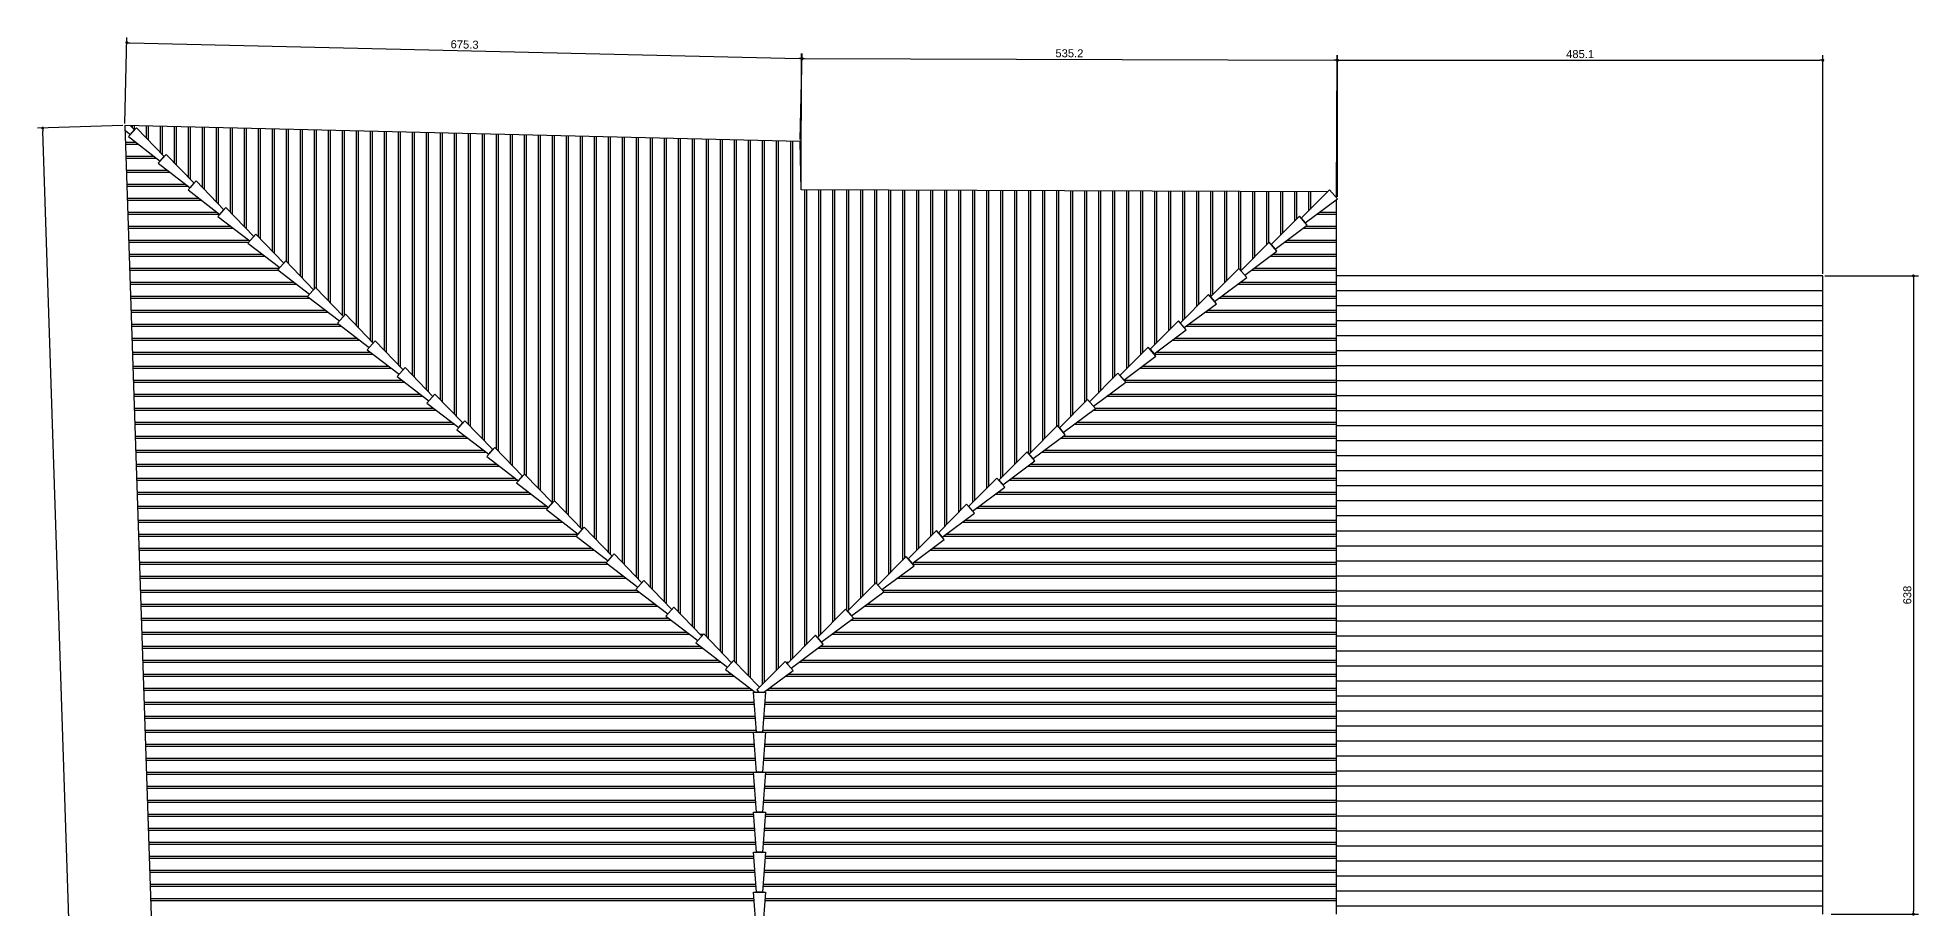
# Model space of a CAD drawing. Extents: x 18300 to 45581, y 436 to 7791.
# Drawn here: x 30165 to 32046, y 6697 to 7568 of the extents above; entities that cross this region are included whole.
import ezdxf

# ---------------------------------------------------------------- set-up
doc = ezdxf.new("R2010")
doc.units = 0
doc.header["$PDMODE"] = 35
doc.layers.get('0').update_dxf_attribs({"linetype": 'CONTINUOUS'})
doc.layers.get('DEFPOINTS').update_dxf_attribs({"linetype": 'CONTINUOUS'})
doc.layers.add('COTA', color=7, linetype='CONTINUOUS')
doc.layers.add('PAREDE_FINA', color=7, linetype='CONTINUOUS')
doc.styles.add('TEXTO', font='ARIAL.TTF')
doc.dimstyles.new('COTA', dxfattribs={"dimtxt": 8, "dimasz": 3, "dimexe": 5, "dimexo": 2, "dimgap": 2, "dimtad": 1, "dimdec": 1, "dimzin": 9, "dimdsep": 46, "dimtxsty": 'TEXTO', "dimblk1": 'DOT', "dimblk2": 'DOT', "dimsah": 1, "dimcen": 0, "dimclrd": 256, "dimclre": 256, "dimclrt": 256, "dimadec": 0, "dimazin": 0, "dimtfac": 0.06, "dimtdec": 1, "dimtmove": 0, "dimatfit": 3, "dimldrblk": 'DOT', "dimfxl": 1, "dimtolj": 1, "dimtzin": 0, "dimarcsym": 0})

# ---------------------------------------------------------------- blocks, each defined once
blk = doc.blocks.new('_DOT')
at = {"color": 0, "linetype": 'ByBlock'}
blk.add_line((-0.5, 0), (-1, 0), dxfattribs=at)
at = {"color": 0, "linetype": 'ByBlock', "const_width": 0.5}
blk.add_lwpolyline([(-0.25, 0, 1), (0.25, 0, 1)], format="xyb", close=True, dxfattribs=at)
blk = doc.blocks.new('*D204')
at = {"layer": 'COTA', "lineweight": -2}
for p, q in [((30252.7, 7481.9), (30254.7, 7567.6)), ((30257.6, 7562.5), (30926.7, 7546.7)), ((30927.8, 7465.9), (30929.8, 7551.7))]:
    blk.add_line(p, q, dxfattribs=at)
at = {"layer": 'DEFPOINTS', "color": 0}
for p in [(30929.7, 7546.7), (30252.6, 7479.9), (30927.8, 7463.9)]:
    blk.add_point(p, dxfattribs=at)
at = {"layer": 'COTA', "lineweight": -2, "xscale": 3, "yscale": 3, "zscale": 3}
for p, rotation in [((30254.6, 7562.6), 178.6461982686589), ((30929.7, 7546.7), 358.6461982686588)]:
    blk.add_blockref('_DOT', p, dxfattribs=dict(at, rotation=rotation))
at = {"layer": 'COTA', "insert": (30592.3, 7560.7), "char_height": 8, "attachment_point": 5, "rotation": 358.6462, "style": 'TEXTO'}
blk.add_mtext('\\A1;675.3', dxfattribs=at)
blk = doc.blocks.new('*D203')
at = {"layer": 'COTA', "lineweight": -2}
for p, q in [((30250.6, 7479.8), (30165.5, 7477)), ((30229.7, 5695.5), (30170.6, 7474.1)), ((30310, 5695.2), (30224.8, 5692.4))]:
    blk.add_line(p, q, dxfattribs=at)
at = {"layer": 'DEFPOINTS', "color": 0}
for p in [(30170.5, 7477.1), (30252.6, 7479.9), (30312, 5695.3)]:
    blk.add_point(p, dxfattribs=at)
at = {"layer": 'COTA', "lineweight": -2, "xscale": 3, "yscale": 3, "zscale": 3}
for p, rotation in [((30170.5, 7477.1), 91.9039525361612), ((30229.8, 5692.5), 271.9039525361612)]:
    blk.add_blockref('_DOT', p, dxfattribs=dict(at, rotation=rotation))
at = {"layer": 'COTA', "insert": (30194.1, 6584.6), "char_height": 8, "attachment_point": 5, "rotation": 91.904, "style": 'TEXTO'}
blk.add_mtext('\\A1;1785.6', dxfattribs=at)
blk = doc.blocks.new('*D207')
at = {"layer": 'COTA', "lineweight": -2}
for p, q in [((31952, 7329.4), (32045.6, 7329.4)), ((32040.6, 7326.4), (32040.6, 6694.4)), ((31958.4, 6691.4), (32045.6, 6691.4))]:
    blk.add_line(p, q, dxfattribs=at)
at = {"layer": 'DEFPOINTS', "color": 0}
for p in [(31950, 7329.4), (31956.4, 6691.4), (32040.6, 6691.4)]:
    blk.add_point(p, dxfattribs=at)
at = {"layer": 'COTA', "lineweight": -2, "xscale": 3, "yscale": 3, "zscale": 3}
for p, rotation in [((32040.6, 7329.4), 90), ((32040.6, 6691.4), 270)]:
    blk.add_blockref('_DOT', p, dxfattribs=dict(at, rotation=rotation))
at = {"layer": 'COTA', "insert": (32034.5, 7010.4), "char_height": 8, "attachment_point": 5, "rotation": 90, "style": 'TEXTO'}
blk.add_mtext('\\A1;638', dxfattribs=at)
blk = doc.blocks.new('*D206')
at = {"layer": 'COTA', "lineweight": -2}
for p, q in [((31464.9, 7408.4), (31464.9, 7550)), ((31467.9, 7545), (31947, 7545)), ((31950, 7331.4), (31950, 7550))]:
    blk.add_line(p, q, dxfattribs=at)
at = {"layer": 'DEFPOINTS', "color": 0}
for p in [(31950, 7545), (31464.9, 7406.4), (31950, 7329.4)]:
    blk.add_point(p, dxfattribs=at)
at = {"layer": 'COTA', "lineweight": -2, "xscale": 3, "yscale": 3, "zscale": 3, "rotation": 180}
blk.add_blockref('_DOT', (31464.9, 7545), dxfattribs=at)
at = {"layer": 'COTA', "lineweight": -2, "xscale": 3, "yscale": 3, "zscale": 3}
blk.add_blockref('_DOT', (31950, 7545), dxfattribs=at)
at = {"layer": 'COTA', "insert": (31707.4, 7551.1), "char_height": 8, "attachment_point": 5, "style": 'TEXTO'}
blk.add_mtext('\\A1;485.1', dxfattribs=at)
blk = doc.blocks.new('*D205')
at = {"layer": 'COTA', "lineweight": -2}
for p, q in [((30928.8, 7417.4), (30929.2, 7551.7)), ((30932.2, 7546.7), (31461.5, 7545)), ((31464, 7407.8), (31464.5, 7550))]:
    blk.add_line(p, q, dxfattribs=at)
at = {"layer": 'DEFPOINTS', "color": 0}
for p in [(31464.5, 7545), (30928.8, 7415.4), (31464, 7405.8)]:
    blk.add_point(p, dxfattribs=at)
at = {"layer": 'COTA', "lineweight": -2, "xscale": 3, "yscale": 3, "zscale": 3}
for p, rotation in [((30929.2, 7546.7), 179.811064795084), ((31464.5, 7545), 359.811064795084)]:
    blk.add_blockref('_DOT', p, dxfattribs=dict(at, rotation=rotation))
at = {"layer": 'COTA', "insert": (31196.9, 7551.9), "char_height": 8, "attachment_point": 5, "rotation": 359.8111, "style": 'TEXTO'}
blk.add_mtext('\\A1;535.2', dxfattribs=at)

msp = doc.modelspace()

# ---------------------------------------------------------------- linework, layer by layer
at = {"layer": 'PAREDE_FINA', "ltscale": 0.5}
for points in [[(31455.16, 7413.61), (30928.79, 7415.35), (30927.75, 7463.9), (30252.65, 7479.85), (30311.84, 5699.39)], [(31463.99, 6691.43), (31463.99, 7405.75)]]:
    msp.add_lwpolyline(points, dxfattribs=at)
at = {"layer": 'PAREDE_FINA'}
for points in [[(30252.81, 7475), (30258.24, 7470.84), (30262.23, 7475.32), (30257.98, 7479.73)], [(30259.93, 7479.68), (30259.93, 7477.71)], [(30261.93, 7479.63), (30261.93, 7474.98)], [(30273.93, 7479.35), (30273.93, 7467.51)], [(30275.93, 7479.3), (30275.93, 7465.44)], [(30287.93, 7479.02), (30287.93, 7453)], [(30289.93, 7478.97), (30289.93, 7450.92)], [(30301.93, 7478.69), (30301.93, 7442.79)], [(30303.93, 7478.64), (30303.93, 7440.72)], [(30315.93, 7478.36), (30315.93, 7428.28)], [(30317.93, 7478.31), (30317.93, 7426.21)], [(30329.93, 7478.02), (30329.93, 7418.08)], [(30331.93, 7477.98), (30331.93, 7416.01)], [(30343.93, 7477.69), (30343.93, 7403.57)], [(30345.93, 7477.65), (30345.93, 7401.49)], [(30357.93, 7477.36), (30357.93, 7393.36)], [(30359.93, 7477.32), (30359.93, 7391.07)], [(30371.93, 7477.03), (30371.93, 7378.85)], [(30373.93, 7476.99), (30373.93, 7376.78)], [(30385.93, 7476.7), (30385.93, 7368.65)], [(30387.93, 7476.65), (30387.93, 7366.58)], [(30399.93, 7476.37), (30399.93, 7354.14)], [(30401.93, 7476.32), (30401.93, 7352.06)], [(30413.93, 7476.04), (30413.93, 7343.93)], [(30415.93, 7475.99), (30415.93, 7341.86)], [(30427.93, 7475.71), (30427.93, 7329.42)], [(30429.93, 7475.66), (30429.93, 7327.35)], [(30441.93, 7475.38), (30441.93, 7316.23)], [(30443.93, 7475.33), (30443.93, 7317.15)], [(30455.93, 7475.05), (30455.93, 7304.71)], [(30457.93, 7475), (30457.93, 7302.63)], [(30469.93, 7474.72), (30469.93, 7290.2)], [(30471.93, 7474.67), (30471.93, 7289.77)], [(30483.93, 7474.39), (30483.93, 7279.99)], [(30485.93, 7474.34), (30485.93, 7277.92)], [(30497.93, 7474.05), (30497.93, 7265.48)], [(30499.93, 7474.01), (30499.93, 7263.41)], [(30511.93, 7473.72), (30511.93, 7255.28)], [(30513.93, 7473.68), (30513.93, 7253.2)], [(30525.93, 7473.39), (30525.93, 7240.77)], [(30527.93, 7473.35), (30527.93, 7238.69)], [(30539.93, 7473.06), (30539.93, 7230.56)], [(30541.93, 7473.01), (30541.93, 7228.49)], [(30553.93, 7472.73), (30553.93, 7216.05)], [(30555.93, 7472.68), (30555.93, 7213.98)], [(30567.93, 7472.4), (30567.93, 7205.85)], [(30569.93, 7472.35), (30569.93, 7203.77)], [(30581.93, 7472.07), (30581.93, 7191.34)], [(30583.93, 7472.02), (30583.93, 7189.26)], [(30595.93, 7471.74), (30595.93, 7181.13)], [(30597.93, 7471.69), (30597.93, 7179.06)], [(30609.93, 7471.41), (30609.93, 7166.62)], [(30611.93, 7471.36), (30611.93, 7164.55)], [(30623.93, 7471.08), (30623.93, 7156.42)], [(30625.93, 7471.03), (30625.93, 7154.34)], [(30637.93, 7470.75), (30637.93, 7141.91)], [(30639.93, 7470.7), (30639.93, 7139.83)], [(30651.93, 7470.42), (30651.93, 7131.02)], [(30653.93, 7470.37), (30653.93, 7129.63)], [(30665.93, 7470.08), (30665.93, 7117.19)], [(30667.93, 7470.04), (30667.93, 7115.12)], [(30679.93, 7469.75), (30679.93, 7102.68)], [(30681.93, 7469.71), (30681.93, 7104.56)], [(30693.93, 7469.42), (30693.93, 7092.48)], [(30695.93, 7469.38), (30695.93, 7090.4)], [(30707.93, 7469.09), (30707.93, 7077.96)], [(30709.93, 7469.04), (30709.93, 7075.89)], [(30721.93, 7468.76), (30721.93, 7067.76)], [(30723.93, 7468.71), (30723.93, 7065.69)], [(30735.93, 7468.43), (30735.93, 7053.25)], [(30737.93, 7468.38), (30737.93, 7051.18)], [(30749.93, 7468.1), (30749.93, 7043.05)], [(30751.93, 7468.05), (30751.93, 7040.97)], [(30763.93, 7467.77), (30763.93, 7028.53)], [(30765.93, 7467.72), (30765.93, 7026.46)], [(30777.93, 7467.44), (30777.93, 7018.33)], [(30779.93, 7467.39), (30779.93, 7016.26)], [(30791.93, 7467.11), (30791.93, 7003.82)], [(30793.93, 7467.06), (30793.93, 7001.75)], [(30805.93, 7466.78), (30805.93, 6993.62)], [(30807.93, 7466.73), (30807.93, 6991.54)], [(30819.93, 7466.44), (30819.93, 6979.11)], [(30821.93, 7466.4), (30821.93, 6977.03)], [(30833.93, 7466.11), (30833.93, 6968.9)], [(30835.93, 7466.07), (30835.93, 6966.83)], [(30847.93, 7465.78), (30847.93, 6954.39)], [(30849.93, 7465.74), (30849.93, 6952.32)], [(30861.93, 7465.45), (30861.93, 6944.19)], [(30863.93, 7465.41), (30863.93, 6942.11)], [(30875.93, 7465.12), (30875.93, 6929.68)], [(30877.93, 7465.07), (30877.93, 6927.6)], [(30889.93, 7464.79), (30889.93, 6921.1)], [(30891.93, 7464.74), (30891.93, 6923.12)], [(30903.93, 7464.46), (30903.93, 6935.19)], [(30905.93, 7464.41), (30905.93, 6937.21)], [(30917.93, 7464.13), (30917.93, 6945.04)], [(30919.93, 7464.08), (30919.93, 6947.05)], [(30253.2, 7463.24), (30263.25, 7463.24)], [(30253.27, 7461.24), (30265.86, 7461.24)], [(30253.67, 7449.24), (30281.53, 7449.24)], [(30253.73, 7447.24), (30284.14, 7447.24)], [(30254.13, 7435.24), (30294.89, 7435.24)], [(30254.2, 7433.24), (30297.5, 7433.24)], [(30254.6, 7421.24), (30313.17, 7421.24)], [(30254.66, 7419.24), (30315.78, 7419.24)], [(30931.93, 7415.34), (30931.93, 6959.13)], [(30933.93, 7415.33), (30933.93, 6961.14)], [(30945.93, 7415.29), (30945.93, 6968.98)], [(30947.93, 7415.29), (30947.93, 6970.99)], [(30959.93, 7415.25), (30959.93, 6983.07)], [(30961.93, 7415.24), (30961.93, 6985.08)], [(30973.93, 7415.2), (30973.93, 6995.65)], [(30975.93, 7415.19), (30975.93, 6994.93)], [(30987.93, 7415.16), (30987.93, 7007.01)], [(30989.93, 7415.15), (30989.93, 7009.02)], [(31001.93, 7415.11), (31001.93, 7021.1)], [(31003.93, 7415.1), (31003.93, 7022.11)], [(31015.93, 7415.06), (31015.93, 7030.95)], [(31017.93, 7415.06), (31017.93, 7032.96)], [(31029.93, 7415.02), (31029.93, 7045.04)], [(31031.93, 7415.01), (31031.93, 7047.05)], [(31043.93, 7414.97), (31043.93, 7054.88)], [(31045.93, 7414.96), (31045.93, 7056.9)], [(31057.93, 7414.92), (31057.93, 7068.97)], [(31059.93, 7414.92), (31059.93, 7070.99)], [(31071.93, 7414.88), (31071.93, 7078.82)], [(31073.93, 7414.87), (31073.93, 7080.83)], [(31085.93, 7414.83), (31085.93, 7092.91)], [(31087.93, 7414.83), (31087.93, 7094.93)], [(31099.93, 7414.79), (31099.93, 7102.76)], [(31101.93, 7414.78), (31101.93, 7104.77)], [(31113.93, 7414.74), (31113.93, 7116.85)], [(31115.93, 7414.73), (31115.93, 7118.86)], [(31127.93, 7414.69), (31127.93, 7126.7)], [(31129.93, 7414.69), (31129.93, 7128.71)], [(31141.93, 7414.65), (31141.93, 7140.79)], [(31143.93, 7414.64), (31143.93, 7142.8)], [(31155.93, 7414.6), (31155.93, 7152.1)], [(31157.93, 7414.59), (31157.93, 7152.65)], [(31169.93, 7414.56), (31169.93, 7164.73)], [(31171.93, 7414.55), (31171.93, 7166.74)], [(31183.93, 7414.51), (31183.93, 7178.82)], [(31185.93, 7414.5), (31185.93, 7178.56)], [(31197.93, 7414.46), (31197.93, 7188.66)], [(31199.93, 7414.46), (31199.93, 7190.68)], [(31211.93, 7414.42), (31211.93, 7202.75)], [(31213.93, 7414.41), (31213.93, 7204.77)], [(31225.93, 7414.37), (31225.93, 7212.6)], [(31227.93, 7414.36), (31227.93, 7214.61)], [(31239.93, 7414.32), (31239.93, 7226.69)], [(31241.93, 7414.32), (31241.93, 7228.71)], [(31253.93, 7414.28), (31253.93, 7236.54)], [(31255.93, 7414.27), (31255.93, 7238.55)], [(31267.93, 7414.23), (31267.93, 7250.63)], [(31269.93, 7414.23), (31269.93, 7252.64)], [(31281.93, 7414.19), (31281.93, 7260.48)], [(31283.93, 7414.18), (31283.93, 7262.49)], [(31295.93, 7414.14), (31295.93, 7274.57)], [(31297.93, 7414.13), (31297.93, 7276.58)], [(31309.93, 7414.09), (31309.93, 7284.41)], [(31311.93, 7414.09), (31311.93, 7286.43)], [(31323.93, 7414.05), (31323.93, 7298.51)], [(31325.93, 7414.04), (31325.93, 7300.52)], [(31337.93, 7414), (31337.93, 7308.55)], [(31339.93, 7413.99), (31339.93, 7310.37)], [(31351.93, 7413.95), (31351.93, 7322.44)], [(31353.93, 7413.95), (31353.93, 7324.46)], [(31365.93, 7413.91), (31365.93, 7336.54)], [(31367.93, 7413.9), (31367.93, 7335.01)], [(31379.93, 7413.86), (31379.93, 7346.38)], [(31381.93, 7413.86), (31381.93, 7348.39)], [(31393.93, 7413.82), (31393.93, 7360.47)], [(31395.93, 7413.81), (31395.93, 7362.49)], [(31407.93, 7413.77), (31407.93, 7370.32)], [(31409.93, 7413.76), (31409.93, 7372.33)], [(31421.93, 7413.72), (31421.93, 7384.41)], [(31423.93, 7413.72), (31423.93, 7386.42)], [(31435.93, 7413.68), (31435.93, 7394.26)], [(31437.93, 7413.67), (31437.93, 7396.27)], [(30255.06, 7407.24), (30326.52, 7407.24)], [(30255.13, 7405.24), (30329.13, 7405.24)], [(30255.53, 7393.24), (30344.8, 7393.24)], [(30255.59, 7391.24), (30348.03, 7391.24)], [(31444.45, 7391.24), (31463.99, 7391.24)], [(31447.14, 7393.24), (31463.99, 7393.24)], [(31463.29, 7405.24), (31463.99, 7405.24)], [(30255.99, 7379.24), (30358.16, 7379.24)], [(30256.06, 7377.24), (30360.77, 7377.24)], [(31430.62, 7377.24), (31463.99, 7377.24)], [(31433.31, 7379.24), (31463.99, 7379.24)], [(30256.46, 7365.24), (30376.44, 7365.24)], [(30256.53, 7363.24), (30376.66, 7363.24)], [(30256.92, 7351.24), (30389.8, 7351.24)], [(31400.64, 7351.24), (31463.99, 7351.24)], [(31411.77, 7363.24), (31463.99, 7363.24)], [(31414.47, 7365.24), (31463.99, 7365.24)], [(30256.99, 7349.24), (30392.41, 7349.24)], [(30257.39, 7337.24), (30407.06, 7337.24)], [(30257.46, 7335.24), (30405.77, 7335.24)], [(31379.1, 7335.24), (31463.99, 7335.24)], [(31381.79, 7337.24), (31463.99, 7337.24)], [(31397.95, 7349.24), (31463.99, 7349.24)], [(30257.86, 7323.24), (30421.43, 7323.24)], [(30257.92, 7321.24), (30424.04, 7321.24)], [(31365.27, 7321.24), (31463.99, 7321.24)], [(31367.96, 7323.24), (31463.99, 7323.24)], [(31949.99, 7329.43), (31463.99, 7329.43)], [(31949.99, 7314.43), (31463.99, 7314.43)], [(31949.99, 6691.48), (31949.99, 7329.43)], [(30258.32, 7309.24), (30435.69, 7309.24)], [(30258.39, 7307.24), (30437.4, 7307.24)], [(30258.79, 7295.24), (30453.07, 7295.24)], [(31335.29, 7295.24), (31463.99, 7295.24)], [(31346.42, 7307.24), (31463.99, 7307.24)], [(31349.12, 7309.24), (31463.99, 7309.24)], [(31949.99, 7299.43), (31463.99, 7299.43)], [(30258.85, 7293.24), (30455.68, 7293.24)], [(30259.25, 7281.24), (30466.43, 7281.24)], [(30259.32, 7279.24), (30469.04, 7279.24)], [(31313.75, 7279.24), (31463.99, 7279.24)], [(31316.44, 7281.24), (31463.99, 7281.24)], [(31332.6, 7293.24), (31463.99, 7293.24)], [(31949.99, 7284.43), (31463.99, 7284.43)], [(30259.72, 7267.24), (30484.71, 7267.24)], [(30259.78, 7265.24), (30487.32, 7265.24)], [(31299.92, 7265.24), (31463.99, 7265.24)], [(31302.61, 7267.24), (31463.99, 7267.24)], [(31949.99, 7269.43), (31463.99, 7269.43)], [(30260.18, 7253.24), (30498.06, 7253.24)], [(30260.25, 7251.24), (30500.67, 7251.24)], [(30260.65, 7239.24), (30516.34, 7239.24)], [(31269.94, 7239.24), (31463.99, 7239.24)], [(31281.73, 7251.24), (31463.99, 7251.24)], [(31283.77, 7253.24), (31463.99, 7253.24)], [(31949.99, 7254.43), (31463.99, 7254.43)], [(31949.99, 7239.43), (31463.99, 7239.43)], [(30260.71, 7237.24), (30518.95, 7237.24)], [(30261.11, 7225.24), (30529.7, 7225.24)], [(30261.18, 7223.24), (30532.31, 7223.24)], [(31251.33, 7225.24), (31463.99, 7225.24)], [(31253.07, 7223.24), (31463.99, 7223.24)], [(31267.25, 7237.24), (31463.99, 7237.24)], [(31949.99, 7224.43), (31463.99, 7224.43)], [(30261.58, 7211.24), (30547.98, 7211.24)], [(30261.64, 7209.24), (30550.59, 7209.24)], [(31234.57, 7209.24), (31463.99, 7209.24)], [(31237.26, 7211.24), (31463.99, 7211.24)], [(31949.99, 7209.43), (31463.99, 7209.43)], [(30262.04, 7197.24), (30561.34, 7197.24)], [(30262.11, 7195.24), (30563.95, 7195.24)], [(30262.51, 7183.24), (30579.61, 7183.24)], [(31204.59, 7183.24), (31463.99, 7183.24)], [(31220.74, 7195.24), (31463.99, 7195.24)], [(31222.67, 7197.24), (31463.99, 7197.24)], [(31949.99, 7194.43), (31463.99, 7194.43)], [(30262.58, 7181.24), (30582.23, 7181.24)], [(30262.97, 7169.24), (30592.97, 7169.24)], [(30263.04, 7167.24), (30595.58, 7167.24)], [(31188.07, 7167.24), (31463.99, 7167.24)], [(31190.76, 7169.24), (31463.99, 7169.24)], [(31201.9, 7181.24), (31463.99, 7181.24)], [(31949.99, 7179.43), (31463.99, 7179.43)], [(31949.99, 7164.43), (31463.99, 7164.43)], [(30263.44, 7155.24), (30611.25, 7155.24)], [(30263.51, 7153.24), (30613.86, 7153.24)], [(31169.22, 7153.24), (31463.99, 7153.24)], [(31171.91, 7155.24), (31463.99, 7155.24)], [(31949.99, 7149.43), (31463.99, 7149.43)], [(30263.91, 7141.24), (30624.61, 7141.24)], [(30263.97, 7139.24), (30627.22, 7139.24)], [(30264.37, 7127.24), (30642.89, 7127.24)], [(31139.24, 7127.24), (31463.99, 7127.24)], [(31155.39, 7139.24), (31463.99, 7139.24)], [(31158.09, 7141.24), (31463.99, 7141.24)], [(31949.99, 7134.43), (31463.99, 7134.43)], [(30264.44, 7125.24), (30645.5, 7125.24)], [(30264.84, 7113.24), (30656.25, 7113.24)], [(30264.9, 7111.24), (30658.86, 7111.24)], [(31122.72, 7111.24), (31463.99, 7111.24)], [(31125.41, 7113.24), (31463.99, 7113.24)], [(31136.55, 7125.24), (31463.99, 7125.24)], [(31949.99, 7119.43), (31463.99, 7119.43)], [(30265.3, 7099.24), (30674.52, 7099.24)], [(30265.37, 7097.24), (30675.39, 7097.24)], [(31103.87, 7097.24), (31463.99, 7097.24)], [(31106.56, 7099.24), (31463.99, 7099.24)], [(31949.99, 7104.43), (31463.99, 7104.43)], [(31949.99, 7089.43), (31463.99, 7089.43)], [(30265.77, 7085.24), (30687.88, 7085.24)], [(30265.83, 7083.24), (30690.49, 7083.24)], [(30266.23, 7071.24), (30705.8, 7071.24)], [(30266.3, 7069.24), (30704.02, 7069.24)], [(31071.2, 7069.24), (31463.99, 7069.24)], [(31073.89, 7071.24), (31463.99, 7071.24)], [(31090.04, 7083.24), (31463.99, 7083.24)], [(31092.74, 7085.24), (31463.99, 7085.24)], [(31949.99, 7074.43), (31463.99, 7074.43)], [(30266.7, 7057.24), (30719.52, 7057.24)], [(30266.76, 7055.24), (30722.13, 7055.24)], [(31057.37, 7055.24), (31463.99, 7055.24)], [(31060.06, 7057.24), (31463.99, 7057.24)], [(31949.99, 7059.43), (31463.99, 7059.43)], [(30267.16, 7043.24), (30734.43, 7043.24)], [(30267.23, 7041.24), (30735.49, 7041.24)], [(31040.28, 7041.24), (31463.99, 7041.24)], [(31041.22, 7043.24), (31463.99, 7043.24)], [(31949.99, 7044.43), (31463.99, 7044.43)], [(30267.63, 7029.24), (30751.15, 7029.24)], [(30267.69, 7027.24), (30753.77, 7027.24)], [(30268.09, 7015.24), (30764.51, 7015.24)], [(30268.16, 7013.24), (30767.12, 7013.24)], [(31009.88, 7015.24), (31463.99, 7015.24)], [(31010.86, 7013.24), (31463.99, 7013.24)], [(31024.69, 7027.24), (31463.99, 7027.24)], [(31027.39, 7029.24), (31463.99, 7029.24)], [(31949.99, 7029.43), (31463.99, 7029.43)], [(31949.99, 7014.43), (31463.99, 7014.43)], [(30268.56, 7001.24), (30782.79, 7001.24)], [(30268.63, 6999.24), (30785.4, 6999.24)], [(30992.02, 6999.24), (31463.99, 6999.24)], [(30994.71, 7001.24), (31463.99, 7001.24)], [(31949.99, 6999.43), (31463.99, 6999.43)], [(30269.02, 6987.24), (30796.15, 6987.24)], [(30269.09, 6985.24), (30798.76, 6985.24)], [(30978.19, 6985.24), (31463.99, 6985.24)], [(30980.88, 6987.24), (31463.99, 6987.24)], [(31949.99, 6984.43), (31463.99, 6984.43)], [(30269.49, 6973.24), (30814.43, 6973.24)], [(30269.56, 6971.24), (30817.04, 6971.24)], [(30269.96, 6959.24), (30827.79, 6959.24)], [(30270.02, 6957.24), (30830.4, 6957.24)], [(30827.52, 6971.24), (30831.01, 6971.24)], [(30945.52, 6957.24), (31463.99, 6957.24)], [(30948.21, 6959.24), (31463.99, 6959.24)], [(30959.34, 6971.24), (31463.99, 6971.24)], [(30962.04, 6973.24), (31463.99, 6973.24)], [(31949.99, 6969.43), (31463.99, 6969.43)], [(30270.42, 6945.24), (30846.06, 6945.24)], [(30270.49, 6943.24), (30848.67, 6943.24)], [(30887.02, 6918.18), (30861.18, 6944.97), (30853.19, 6936.01), (30882.77, 6913.36)], [(30858.69, 6943.24), (30859.63, 6943.24)], [(30891.46, 6913.36), (30920.61, 6935.01), (30912.76, 6944.08), (30884.48, 6915.62), (30886.45, 6913.36)], [(30913.49, 6943.24), (30916.13, 6943.24)], [(30926.67, 6943.24), (31463.99, 6943.24)], [(30929.36, 6945.24), (31463.99, 6945.24)], [(31949.99, 6954.43), (31463.99, 6954.43)], [(31949.99, 6939.43), (31463.99, 6939.43)], [(30270.89, 6931.24), (30859.42, 6931.24)], [(30270.95, 6929.24), (30862.03, 6929.24)], [(30912.84, 6929.24), (31463.99, 6929.24)], [(30915.53, 6931.24), (31463.99, 6931.24)], [(31949.99, 6924.43), (31463.99, 6924.43)], [(30271.35, 6917.24), (30877.7, 6917.24)], [(30271.42, 6915.24), (30880.31, 6915.24)], [(30271.82, 6903.24), (30881.79, 6903.24)], [(30271.88, 6901.24), (30881.94, 6901.24)], [(30892.12, 6901.24), (31463.99, 6901.24)], [(30892.27, 6903.24), (31463.99, 6903.24)], [(30893.99, 6915.24), (31463.99, 6915.24)], [(30896.69, 6917.24), (31463.99, 6917.24)], [(31949.99, 6909.43), (31463.99, 6909.43)], [(30272.28, 6889.24), (30882.84, 6889.24)], [(30272.35, 6887.24), (30882.99, 6887.24)], [(30891.07, 6887.24), (31463.99, 6887.24)], [(30891.22, 6889.24), (31463.99, 6889.24)], [(31949.99, 6894.43), (31463.99, 6894.43)], [(30272.75, 6875.24), (30883.89, 6875.24)], [(30272.81, 6873.24), (30881.04, 6873.24)], [(30890.17, 6875.24), (31463.99, 6875.24)], [(30893.02, 6873.24), (31463.99, 6873.24)], [(31949.99, 6879.43), (31463.99, 6879.43)], [(31949.99, 6864.43), (31463.99, 6864.43)], [(30273.21, 6861.24), (30881.94, 6861.24)], [(30273.28, 6859.24), (30882.09, 6859.24)], [(30273.68, 6847.24), (30882.99, 6847.24)], [(30273.75, 6845.24), (30883.14, 6845.24)], [(30890.92, 6845.24), (31463.99, 6845.24)], [(30891.07, 6847.24), (31463.99, 6847.24)], [(30891.97, 6859.24), (31463.99, 6859.24)], [(30892.12, 6861.24), (31463.99, 6861.24)], [(31949.99, 6849.43), (31463.99, 6849.43)], [(30274.14, 6833.24), (30881.04, 6833.24)], [(30274.21, 6831.24), (30881.19, 6831.24)], [(30892.87, 6831.24), (31463.99, 6831.24)], [(30893.02, 6833.24), (31463.99, 6833.24)], [(31949.99, 6834.43), (31463.99, 6834.43)], [(30274.61, 6819.24), (30882.09, 6819.24)], [(30274.68, 6817.24), (30882.24, 6817.24)], [(30891.82, 6817.24), (31463.99, 6817.24)], [(30891.97, 6819.24), (31463.99, 6819.24)], [(31949.99, 6819.43), (31463.99, 6819.43)], [(30275.07, 6805.24), (30883.14, 6805.24)], [(30275.14, 6803.24), (30883.29, 6803.24)], [(30275.54, 6791.24), (30881.19, 6791.24)], [(30275.61, 6789.24), (30881.34, 6789.24)], [(30890.77, 6803.24), (31463.99, 6803.24)], [(30890.92, 6805.24), (31463.99, 6805.24)], [(30892.72, 6789.24), (31463.99, 6789.24)], [(30892.87, 6791.24), (31463.99, 6791.24)], [(31949.99, 6804.43), (31463.99, 6804.43)], [(31949.99, 6789.43), (31463.99, 6789.43)], [(30276.01, 6777.24), (30882.24, 6777.24)], [(30276.07, 6775.24), (30882.39, 6775.24)], [(30891.67, 6775.24), (31463.99, 6775.24)], [(30891.82, 6777.24), (31463.99, 6777.24)], [(31949.99, 6774.43), (31463.99, 6774.43)], [(30276.47, 6763.24), (30883.29, 6763.24)], [(30276.54, 6761.24), (30883.44, 6761.24)], [(30890.62, 6761.24), (31463.99, 6761.24)], [(30890.77, 6763.24), (31463.99, 6763.24)], [(31949.99, 6759.43), (31463.99, 6759.43)], [(30276.94, 6749.24), (30881.34, 6749.24)], [(30277, 6747.24), (30881.49, 6747.24)], [(30277.4, 6735.24), (30882.39, 6735.24)], [(30277.47, 6733.24), (30882.54, 6733.24)], [(30891.52, 6733.24), (31463.99, 6733.24)], [(30891.67, 6735.24), (31463.99, 6735.24)], [(30892.57, 6747.24), (31463.99, 6747.24)], [(30892.72, 6749.24), (31463.99, 6749.24)], [(31949.99, 6744.43), (31463.99, 6744.43)], [(30277.87, 6721.24), (30883.44, 6721.24)], [(30277.93, 6719.24), (30883.59, 6719.24)], [(30890.47, 6719.24), (31463.99, 6719.24)], [(30890.62, 6721.24), (31463.99, 6721.24)], [(31949.99, 6729.43), (31463.99, 6729.43)], [(31949.99, 6714.43), (31463.99, 6714.43)], [(30278.33, 6707.24), (30881.49, 6707.24)], [(30278.4, 6705.24), (30881.64, 6705.24)], [(30892.42, 6705.24), (31463.99, 6705.24)], [(30892.57, 6707.24), (31463.99, 6707.24)], [(31949.99, 6699.43), (31463.99, 6699.43)]]:
    msp.add_lwpolyline(points, dxfattribs=at)
for points in [[(30256.24, 7468.61), (30288.09, 7444.21), (30292.08, 7448.69), (30264.23, 7477.56), (30256.24, 7468.61)], [(30286.09, 7441.98), (30317.93, 7417.58), (30321.93, 7422.06), (30294.08, 7450.93), (30286.09, 7441.98)], [(30315.94, 7415.35), (30347.78, 7390.95), (30351.77, 7395.43), (30323.92, 7424.3), (30315.94, 7415.35)], [(31457, 7415.46), (31428.72, 7387.01), (31432.65, 7382.47), (31464.85, 7406.39), (31457, 7415.46)], [(30345.78, 7388.72), (30377.63, 7364.33), (30381.62, 7368.8), (30353.77, 7397.67), (30345.78, 7388.72)], [(31426.76, 7389.28), (31398.49, 7360.82), (31402.42, 7356.28), (31434.62, 7380.21), (31426.76, 7389.28)], [(30375.63, 7362.09), (30407.47, 7337.7), (30411.47, 7342.17), (30383.62, 7371.04), (30375.63, 7362.09)], [(31396.52, 7363.09), (31368.25, 7334.63), (31372.18, 7330.1), (31404.38, 7354.02), (31396.52, 7363.09)], [(30405.48, 7335.46), (30437.32, 7311.07), (30441.32, 7315.54), (30413.47, 7344.41), (30405.48, 7335.46)], [(31366.29, 7336.9), (31338.02, 7308.44), (31341.95, 7303.91), (31374.15, 7327.83), (31366.29, 7336.9)], [(30435.32, 7308.83), (30467.17, 7284.44), (30471.16, 7288.91), (30443.31, 7317.78), (30435.32, 7308.83)], [(31336.05, 7310.71), (31307.78, 7282.26), (31311.71, 7277.72), (31343.91, 7301.64), (31336.05, 7310.71)], [(30465.17, 7282.2), (30497.02, 7257.81), (30501.01, 7262.28), (30473.16, 7291.15), (30465.17, 7282.2)], [(31305.82, 7284.52), (31277.55, 7256.07), (31281.47, 7251.53), (31313.67, 7275.45), (31305.82, 7284.52)], [(30495.02, 7255.57), (30526.86, 7231.18), (30530.86, 7235.65), (30503.01, 7264.52), (30495.02, 7255.57)], [(31275.58, 7258.34), (31247.31, 7229.88), (31251.24, 7225.34), (31283.44, 7249.27), (31275.58, 7258.34)], [(30524.87, 7228.94), (30556.71, 7204.55), (30560.71, 7209.02), (30532.86, 7237.89), (30524.87, 7228.94)], [(31245.35, 7232.15), (31217.08, 7203.69), (31221, 7199.16), (31253.2, 7223.08), (31245.35, 7232.15)], [(30554.71, 7202.31), (30586.56, 7177.92), (30590.55, 7182.39), (30562.7, 7211.26), (30554.71, 7202.31)], [(31215.11, 7205.96), (31186.84, 7177.5), (31190.77, 7172.97), (31222.97, 7196.89), (31215.11, 7205.96)], [(30584.56, 7175.68), (30616.41, 7151.29), (30620.4, 7155.76), (30592.55, 7184.63), (30584.56, 7175.68)], [(31184.88, 7179.77), (31156.6, 7151.32), (31160.53, 7146.78), (31192.73, 7170.7), (31184.88, 7179.77)], [(30614.41, 7149.05), (30646.25, 7124.66), (30650.25, 7129.14), (30622.4, 7158), (30614.41, 7149.05)], [(31154.64, 7153.58), (31126.37, 7125.13), (31130.3, 7120.59), (31162.5, 7144.51), (31154.64, 7153.58)], [(30644.26, 7122.42), (30676.1, 7098.03), (30680.09, 7102.51), (30652.24, 7131.37), (30644.26, 7122.42)], [(31124.4, 7127.4), (31096.13, 7098.94), (31100.06, 7094.41), (31132.26, 7118.33), (31124.4, 7127.4)], [(30674.1, 7095.79), (30705.95, 7071.4), (30709.94, 7075.88), (30682.09, 7104.74), (30674.1, 7095.79)], [(31094.17, 7101.21), (31065.9, 7072.75), (31069.83, 7068.22), (31102.03, 7092.14), (31094.17, 7101.21)], [(30703.95, 7069.16), (30735.79, 7044.77), (30739.79, 7049.25), (30711.94, 7078.11), (30703.95, 7069.16)], [(31063.93, 7075.02), (31035.66, 7046.56), (31039.59, 7042.03), (31071.79, 7065.95), (31063.93, 7075.02)], [(30733.8, 7042.53), (30765.64, 7018.14), (30769.64, 7022.62), (30741.79, 7051.48), (30733.8, 7042.53)], [(31033.7, 7048.83), (31005.43, 7020.38), (31009.35, 7015.84), (31041.55, 7039.76), (31033.7, 7048.83)], [(30763.64, 7015.9), (30795.49, 6991.51), (30799.48, 6995.99), (30771.63, 7024.86), (30763.64, 7015.9)], [(31003.46, 7022.64), (30975.19, 6994.19), (30979.12, 6989.65), (31011.32, 7013.57), (31003.46, 7022.64)], [(30793.49, 6989.27), (30825.34, 6964.88), (30829.33, 6969.36), (30801.48, 6998.23), (30793.49, 6989.27)], [(30973.23, 6996.46), (30944.96, 6968), (30948.88, 6963.47), (30981.08, 6987.39), (30973.23, 6996.46)], [(30823.34, 6962.64), (30855.18, 6938.25), (30859.18, 6942.73), (30831.33, 6971.6), (30823.34, 6962.64)], [(30942.99, 6970.27), (30914.72, 6941.81), (30918.65, 6937.28), (30950.85, 6961.2), (30942.99, 6970.27)], [(30893.03, 6913.36), (30890.03, 6873.36), (30884.03, 6873.36), (30881.03, 6913.36), (30893.03, 6913.36)], [(30893.03, 6873.36), (30890.03, 6833.36), (30884.03, 6833.36), (30881.03, 6873.36), (30893.03, 6873.36)], [(30893.03, 6833.36), (30890.03, 6793.36), (30884.03, 6793.36), (30881.03, 6833.36), (30893.03, 6833.36)], [(30893.03, 6793.36), (30890.03, 6753.36), (30884.03, 6753.36), (30881.03, 6793.36), (30893.03, 6793.36)], [(30893.03, 6753.36), (30890.03, 6713.36), (30884.03, 6713.36), (30881.03, 6753.36), (30893.03, 6753.36)], [(30893.03, 6713.36), (30890.03, 6673.36), (30884.03, 6673.36), (30881.03, 6713.36), (30893.03, 6713.36)]]:
    msp.add_lwpolyline(points, close=True, dxfattribs=at)

# ---------------------------------------------------------------- dimensions: what is measured, and where the dimension line sits
at = {"layer": 'COTA'}
for base, p1, p2, angle, picture, middle in [((30929.71, 7546.66), (30252.65, 7479.85), (30927.75, 7463.9), 358.6462, '*D204', (30592.3, 7560.73)), ((31464.45, 7544.96), (30928.79, 7415.35), (31463.99, 7405.75), 359.81106, '*D205', (31196.86, 7551.93)), ((30170.48, 7477.12), (30311.97, 5695.28), (30252.65, 7479.85), 91.90395, '*D203', (30194.06, 6584.63)), ((32040.57, 6691.43), (31949.99, 7329.43), (31956.4, 6691.43), 90, '*D207', (32034.48, 7010.43))]:
    dim = msp.add_linear_dim(base=base, p1=p1, p2=p2, angle=angle, dimstyle='COTA', override={"dimscale": 1}, dxfattribs=at)
    dim.commit()
    dim.dimension.update_dxf_attribs({"geometry": picture, "text_midpoint": middle})
dim = msp.add_linear_dim(base=(31949.99, 7544.97), p1=(31464.85, 7406.39), p2=(31949.99, 7329.43), dimstyle='COTA', override={"dimscale": 1}, dxfattribs=at)
dim.commit()
dim.dimension.update_dxf_attribs({"geometry": '*D206', "text_midpoint": (31707.42, 7551.06)})

doc.saveas('drawing.dxf')
